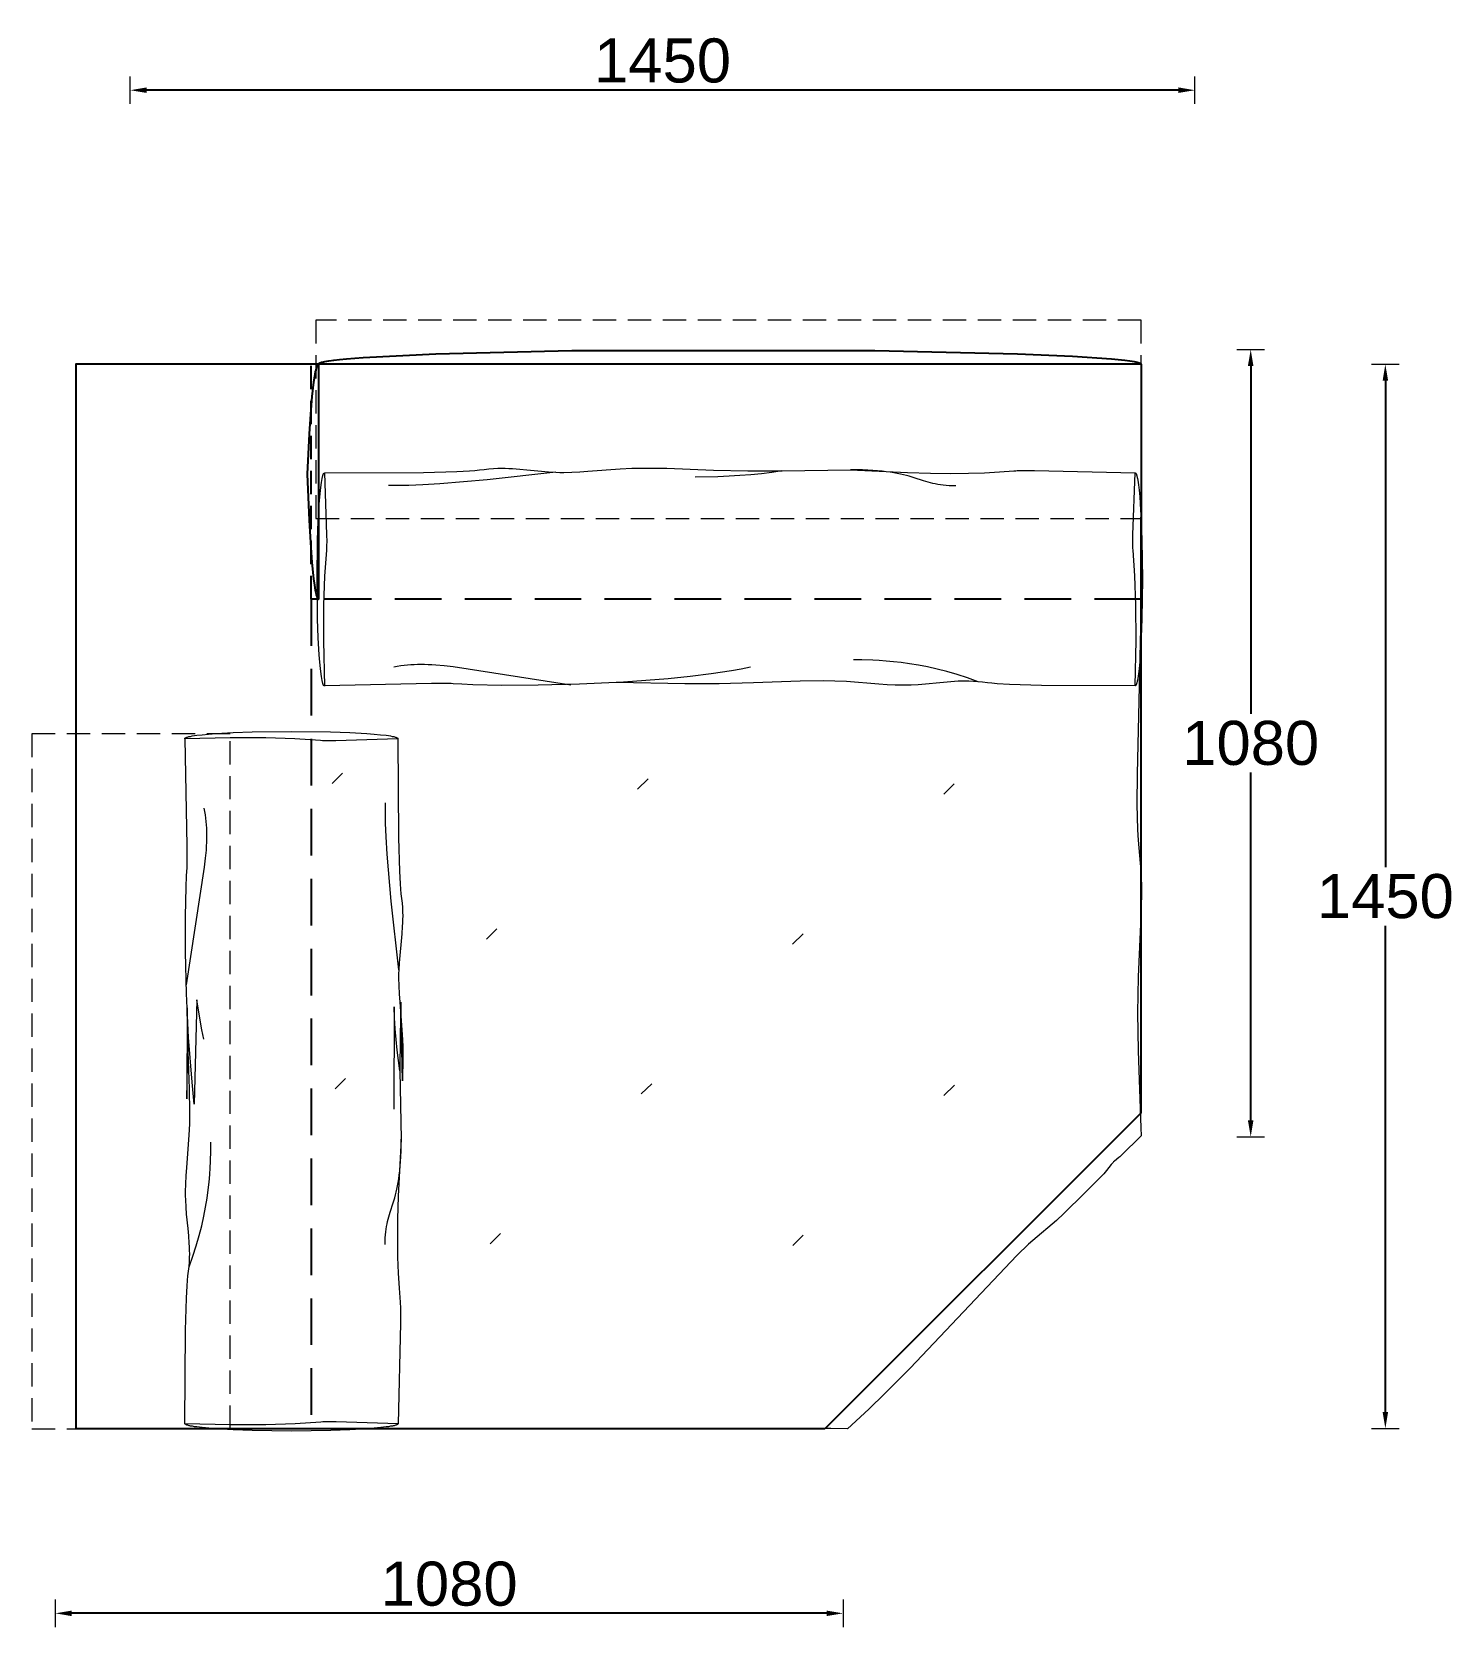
# Model space of a CAD drawing. Header units: millimetres. Extents: x 6668 to 47386, y -6732 to 35544.
# Drawn here: x 30027 to 31960, y -6250 to -4078 of the extents above; entities that cross this region are included whole.
import ezdxf

# ---------------------------------------------------------------- set-up
doc = ezdxf.new("R2010")
doc.units = ezdxf.units.MM
doc.linetypes.add('NASCOSTA', pattern=[9.525, 6.35, -3.175])
doc.layers.add('_ARREDO', color=7, linetype='Continuous')
for name, color, linetype, lineweight in [('_CUSCINO SEDUTA', 8, 'Continuous', 9), ('_QUOTE', 1, 'Continuous', 9), ('_RULLO', 8, 'Continuous', 9)]:
    doc.layers.add(name, color=color, linetype=linetype, lineweight=lineweight)
doc.styles.get("Standard").update_dxf_attribs({"font": 'arial.ttf'})
doc.dimstyles.new('1_1', dxfattribs={"dimscale": 15, "dimtxt": 4, "dimasz": 1.5, "dimexe": 1.25, "dimexo": 2, "dimtad": 1, "dimtih": 1, "dimtoh": 1, "dimdec": 0, "dimtxsty": 'Standard', "dimcen": 2.5, "dimclrd": 256, "dimclre": 256, "dimclrt": 256, "dimadec": 0, "dimazin": 0, "dimtfac": 1, "dimtdec": 0, "dimtmove": 0, "dimatfit": 3, "dimfxl": 1.25, "dimfxlon": 1, "dimlwe": 0, "dimarcsym": 0})

# ---------------------------------------------------------------- blocks, each defined once
blk = doc.blocks.new('*D46')
at = {"layer": '_QUOTE', "lineweight": 0, "transparency": 16777216}
for p, q in [((30160.4, -4175.8), (30160.4, -4138.3)), ((31609.9, -4175.8), (31609.9, -4138.3))]:
    blk.add_line(p, q, dxfattribs=at)
at = {"layer": '_QUOTE', "lineweight": -2, "transparency": 16777216}
blk.add_line((31587.4, -4157.1), (30182.9, -4157.1), dxfattribs=at)
at = {"layer": '_QUOTE', "transparency": 16777216}
for points in [[(30182.9, -4153.3), (30182.9, -4160.8), (30160.4, -4157.1)], [(31587.4, -4153.3), (31587.4, -4160.8), (31609.9, -4157.1)]]:
    blk.add_solid(points, dxfattribs=at)
at = {"layer": 'Defpoints', "color": 0, "transparency": 16777216}
for p in [(30160.4, -4157.1), (30160.4, -4420), (31609.9, -5096.4)]:
    blk.add_point(p, dxfattribs=at)
at = {"layer": '_QUOTE', "transparency": 16777216, "insert": (30885.1, -4117), "char_height": 60, "attachment_point": 5}
blk.add_mtext('1450', dxfattribs=at)
blk = doc.blocks.new('*D47')
at = {"layer": '_QUOTE', "lineweight": 0, "transparency": 16777216}
for p, q in [((31850.4, -4530.4), (31887.9, -4530.4)), ((31850.4, -5980), (31887.9, -5980))]:
    blk.add_line(p, q, dxfattribs=at)
at = {"layer": '_QUOTE', "lineweight": -2, "transparency": 16777216}
for p, q in [((31869.1, -4552.9), (31869.1, -5215.2)), ((31869.1, -5957.5), (31869.1, -5295.2))]:
    blk.add_line(p, q, dxfattribs=at)
at = {"layer": '_QUOTE', "transparency": 16777216}
for points in [[(31865.4, -4552.9), (31872.9, -4552.9), (31869.1, -4530.4)], [(31865.4, -5957.5), (31872.9, -5957.5), (31869.1, -5980)]]:
    blk.add_solid(points, dxfattribs=at)
at = {"layer": 'Defpoints', "color": 0, "transparency": 16777216}
for p in [(31606.2, -4530.4), (31869.1, -4530.4), (30929.7, -5980)]:
    blk.add_point(p, dxfattribs=at)
at = {"layer": '_QUOTE', "transparency": 16777216, "insert": (31869.1, -5255.2), "char_height": 60, "attachment_point": 5}
blk.add_mtext('1450', dxfattribs=at)
blk = doc.blocks.new('*D48')
at = {"layer": '_QUOTE', "lineweight": 0, "transparency": 16777216}
for p, q in [((31667, -4510.2), (31704.5, -4510.2)), ((31667, -5582.7), (31704.5, -5582.7))]:
    blk.add_line(p, q, dxfattribs=at)
at = {"layer": '_QUOTE', "lineweight": -2, "transparency": 16777216}
for p, q in [((31685.8, -4532.7), (31685.8, -5006.5)), ((31685.8, -5560.2), (31685.8, -5086.5))]:
    blk.add_line(p, q, dxfattribs=at)
at = {"layer": '_QUOTE', "transparency": 16777216}
for points in [[(31682, -4532.7), (31689.5, -4532.7), (31685.8, -4510.2)], [(31682, -5560.2), (31689.5, -5560.2), (31685.8, -5582.7)]]:
    blk.add_solid(points, dxfattribs=at)
at = {"layer": 'Defpoints', "color": 0, "transparency": 16777216}
for p in [(30801.5, -4510.2), (31399.8, -5582.7), (31685.8, -5582.7)]:
    blk.add_point(p, dxfattribs=at)
at = {"layer": '_QUOTE', "transparency": 16777216, "insert": (31685.8, -5046.5), "char_height": 60, "attachment_point": 5}
blk.add_mtext('1080', dxfattribs=at)
blk = doc.blocks.new('*D49')
at = {"layer": '_QUOTE', "lineweight": 0, "transparency": 16777216}
for p, q in [((30058.3, -6213), (30058.3, -6250.5)), ((31130.8, -6213), (31130.8, -6250.5))]:
    blk.add_line(p, q, dxfattribs=at)
at = {"layer": '_QUOTE', "lineweight": -2, "transparency": 16777216}
blk.add_line((31108.3, -6231.7), (30080.8, -6231.7), dxfattribs=at)
at = {"layer": '_QUOTE', "transparency": 16777216}
for points in [[(30080.8, -6228), (30080.8, -6235.5), (30058.3, -6231.7)], [(31108.3, -6228), (31108.3, -6235.5), (31130.8, -6231.7)]]:
    blk.add_solid(points, dxfattribs=at)
at = {"layer": 'Defpoints', "color": 0, "transparency": 16777216}
for p in [(31130.8, -5347.5), (30058.3, -5945.8), (30058.3, -6231.7)]:
    blk.add_point(p, dxfattribs=at)
at = {"layer": '_QUOTE', "transparency": 16777216, "insert": (30594.6, -6191.7), "char_height": 60, "attachment_point": 5}
blk.add_mtext('1080', dxfattribs=at)

msp = doc.modelspace()

# ---------------------------------------------------------------- linework, layer by layer
at = {"layer": '_ARREDO'}
for points in [[(30416.4, -4530.2), (30416.4, -4530.2), (30416.4, -4530.1), (30416.4, -4530), (30416.4, -4529.9), (30416.5, -4529.8), (30416.6, -4529.7), (30416.7, -4529.6), (30416.8, -4529.5), (30416.9, -4529.3), (30417, -4529.2), (30417.2, -4529.1), (30417.4, -4529), (30417.6, -4528.9), (30417.8, -4528.8), (30418, -4528.7), (30418.3, -4528.5), (30418.6, -4528.4), (30418.9, -4528.3), (30419.2, -4528.2), (30419.8, -4528), (30420.6, -4527.7), (30421.4, -4527.5), (30422.3, -4527.3), (30423.3, -4527), (30425.5, -4526.6), (30428, -4526.1), (30430.8, -4525.6), (30437.4, -4524.7), (30445.4, -4523.8), (30454.7, -4522.8), (30477.4, -4521), (30576.4, -4516.1), (30761.6, -4511.6), (31174, -4511.7), (31368.5, -4516.2), (31443, -4519.4), (31496.3, -4523), (31514.4, -4524.9), (31521.4, -4525.8), (31524.3, -4526.3), (31527, -4526.8), (31529.3, -4527.2), (31530.3, -4527.5), (31531.3, -4527.7), (31532.1, -4527.9), (31532.9, -4528.2), (31533.6, -4528.4), (31533.9, -4528.5), (31534.2, -4528.6), (31534.5, -4528.7), (31534.8, -4528.8), (31535, -4529), (31535.3, -4529.1), (31535.5, -4529.2), (31535.7, -4529.3), (31535.8, -4529.4), (31536, -4529.5), (31536.1, -4529.6), (31536.2, -4529.7), (31536.3, -4529.9), (31536.4, -4530), (31536.5, -4530.1), (31536.5, -4530.2), (31536.6, -4530.3), (31536.6, -4530.4)], [(30416.4, -4530.2), (30086.5, -4530.2), (30086.5, -5980.2)], [(30416.4, -4530.2), (30416.4, -4530.2), (30416.3, -4530.2), (30416.2, -4530.2), (30416.2, -4530.3), (30416.1, -4530.3), (30416.1, -4530.3), (30416, -4530.3), (30416, -4530.3), (30415.9, -4530.4), (30415.8, -4530.4), (30415.8, -4530.5), (30415.7, -4530.5), (30415.7, -4530.6), (30415.6, -4530.6), (30415.6, -4530.7), (30415.5, -4530.8), (30415.4, -4530.8), (30415.4, -4530.9), (30415.3, -4531), (30415.3, -4531.1), (30415.2, -4531.2), (30415.1, -4531.3), (30415.1, -4531.4), (30415, -4531.5), (30415, -4531.6), (30414.8, -4531.9), (30414.7, -4532.1), (30414.6, -4532.4), (30414.5, -4532.7), (30414.3, -4533.1), (30414.2, -4533.4), (30413.9, -4534.2), (30413.7, -4535.1), (30413.4, -4536), (30412.9, -4538.2), (30412.3, -4540.8), (30411.8, -4543.7), (30411.2, -4547), (30410.1, -4554.7), (30407.8, -4574.2), (30405.7, -4598.2), (30403.9, -4625), (30401.4, -4680.3)], [(30416.5, -4529.7), (30416.5, -4850.2)], [(31536.5, -4530.2), (30416.5, -4530.2)], [(31536.5, -4530.2), (31536.5, -4850.2)], [(30401.4, -4680.3), (30403.9, -4742.9), (30405.7, -4773.3), (30407.8, -4800.5), (30410.1, -4822.6), (30411.2, -4831.3), (30412.3, -4838.3), (30412.9, -4841.2), (30413.4, -4843.7), (30413.7, -4844.8), (30413.9, -4845.8), (30414.2, -4846.7), (30414.5, -4847.4), (30414.6, -4847.8), (30414.7, -4848.1), (30414.8, -4848.4), (30415, -4848.7), (30415.1, -4849), (30415.1, -4849.1), (30415.2, -4849.2), (30415.3, -4849.3), (30415.3, -4849.4), (30415.4, -4849.5), (30415.4, -4849.6), (30415.5, -4849.7), (30415.6, -4849.7), (30415.6, -4849.8), (30415.7, -4849.9), (30415.7, -4850), (30415.8, -4850), (30415.8, -4850.1), (30415.9, -4850.1), (30416, -4850.1), (30416, -4850.2), (30416.1, -4850.2), (30416.1, -4850.2), (30416.2, -4850.3), (30416.2, -4850.3), (30416.3, -4850.3), (30416.4, -4850.3), (30416.4, -4850.3), (30416.4, -4850.3), (30416.4, -4850.3), (30416.4, -4850.3), (30416.4, -4850.3), (30416.4, -4850.3), (30416.5, -4850.3), (30416.5, -4850.3), (30416.5, -4850.3), (30416.5, -4850.3), (30416.5, -4850.3), (30416.5, -4850.3), (30416.5, -4850.2), (30416.5, -4850.2), (30416.6, -4850.2), (30416.6, -4850.2)], [(31536.5, -5550.2), (31536.5, -4738.7)], [(31536.5, -5550.2), (31106.2, -5980.2)], [(31106.2, -5980.2), (30086.5, -5980.2)]]:
    msp.add_lwpolyline(points, dxfattribs=at)
at = {"layer": '_ARREDO', "linetype": 'NASCOSTA', "ltscale": 5}
msp.add_lwpolyline([(30406.5, -4850.2), (30406.5, -4530.2)], dxfattribs=at)
at = {"layer": '_ARREDO', "linetype": 'NASCOSTA', "ltscale": 10}
for points in [[(30416.4, -4850.2), (30406.5, -4850.2), (30406.5, -5980.2)], [(31536.5, -4850.2), (30416.5, -4850.2)]]:
    msp.add_lwpolyline(points, dxfattribs=at)
at = {"layer": '_CUSCINO SEDUTA', "lineweight": 9}
for points in [[(31536.5, -4850.2), (31531.1, -5088.2), (31531, -5129.5), (31531.7, -5164.6), (31532.4, -5178.7), (31536, -5220.2), (31536.6, -5229.9), (31537, -5240.6), (31537.1, -5252.8), (31536.1, -5283.2), (31532.6, -5364.8), (31531.8, -5413.7), (31532.5, -5465.5), (31536.3, -5570.6), (31536.5, -5581.3)], [(31536.5, -5581.3), (31509.5, -5608.1), (31507.8, -5609.7), (31506.4, -5610.9), (31500.3, -5615.9), (31499.2, -5616.9), (31498.6, -5617.5), (31498.1, -5618), (31497.5, -5618.5), (31497, -5619.1), (31496.5, -5619.7), (31495.9, -5620.4), (31489.5, -5628.7), (31487.7, -5630.8), (31485.7, -5633.2), (31483.3, -5635.7), (31459.5, -5659.6), (31431.5, -5687.3), (31421.2, -5696.7), (31389, -5723.9), (31383.5, -5728.7), (31378.1, -5733.7), (31372.7, -5738.9), (31367.3, -5744.3), (31222, -5897.6), (31187.9, -5932.5), (31165.9, -5953.7), (31137, -5980.2)], [(31137, -5980.2), (31114, -5980.1), (31108.4, -5980), (31107.6, -5980), (31107.3, -5980), (31107, -5979.9), (31106.9, -5979.9), (31106.8, -5979.9), (31106.8, -5979.9), (31106.8, -5979.9), (31106.7, -5979.9), (31106.7, -5979.9), (31106.7, -5979.9), (31106.7, -5979.9), (31106.7, -5979.9), (31106.7, -5979.9), (31106.6, -5979.9), (31106.6, -5979.9), (31106.6, -5979.9), (31106.6, -5979.9), (31106.6, -5979.9), (31106.6, -5979.9), (31106.6, -5979.9), (31106.6, -5979.9), (31106.6, -5979.9), (31106.6, -5979.9), (31106.6, -5979.8), (31106.6, -5979.8)]]:
    msp.add_lwpolyline(points, dxfattribs=at)
at = {"layer": '_RULLO', "linetype": 'NASCOSTA', "ltscale": 5}
for points in [[(30413.2, -4470.4), (30413.2, -4740.4), (31536.5, -4740.4), (31536.5, -4470.4)], [(30296.5, -5033.9), (30026.5, -5033.9), (30026.5, -5980.2), (30296.5, -5980.2)]]:
    msp.add_lwpolyline(points, close=True, dxfattribs=at)
at = {"layer": '_RULLO', "lineweight": 9}
for points in [[(30424.8, -4968.7), (30424.8, -4968.7), (30424.7, -4968.7), (30424.7, -4968.6), (30424.6, -4968.6), (30424.5, -4968.6), (30424.5, -4968.6), (30424.4, -4968.6), (30424.4, -4968.5), (30424.3, -4968.5), (30424.3, -4968.4), (30424.2, -4968.4), (30424.1, -4968.3), (30424.1, -4968.3), (30424, -4968.2), (30424, -4968.2), (30423.9, -4968.1), (30423.9, -4968), (30423.8, -4967.9), (30423.7, -4967.8), (30423.7, -4967.7), (30423.6, -4967.6), (30423.6, -4967.5), (30423.5, -4967.4), (30423.5, -4967.3), (30423.3, -4967.1), (30423.2, -4966.8), (30423.1, -4966.5), (30423, -4966.2), (30422.9, -4965.9), (30422.8, -4965.6), (30422.5, -4964.8), (30422.3, -4964), (30422.1, -4963.1), (30421.8, -4962.1), (30421.6, -4961), (30421.1, -4958.5), (30420.7, -4955.6), (30420.2, -4952.5), (30419.3, -4945), (30418.5, -4936.2), (30417.7, -4926.2), (30416.4, -4903), (30415.5, -4877), (30414.8, -4823.6), (30415.5, -4770.1), (30416.4, -4744.2), (30417.7, -4721), (30418.5, -4710.9), (30419.3, -4702.1), (30420.2, -4694.7), (30420.7, -4691.5), (30421.1, -4688.6), (30421.6, -4686.2), (30421.8, -4685.1), (30422.1, -4684.1), (30422.3, -4683.1), (30422.5, -4682.3), (30422.8, -4681.5), (30422.9, -4681.2), (30423, -4680.9), (30423.1, -4680.6), (30423.2, -4680.3), (30423.3, -4680), (30423.5, -4679.8), (30423.5, -4679.7), (30423.6, -4679.6), (30423.6, -4679.5), (30423.7, -4679.4), (30423.7, -4679.3), (30423.8, -4679.2), (30423.9, -4679.1), (30423.9, -4679), (30424, -4679), (30424, -4678.9), (30424.1, -4678.8), (30424.1, -4678.8), (30424.2, -4678.7), (30424.3, -4678.7), (30424.3, -4678.6), (30424.4, -4678.6), (30424.4, -4678.6), (30424.5, -4678.5), (30424.5, -4678.5), (30424.6, -4678.5), (30424.7, -4678.5), (30424.7, -4678.5), (30424.8, -4678.5), (30424.8, -4678.4)], [(30424.8, -4678.4), (30559.8, -4678), (30605.2, -4676.5), (30622.4, -4675.5), (30629.7, -4674.9), (30636, -4674.3)], [(30424.8, -4678.4), (30427.8, -4762.9), (30427.9, -4771.6), (30427.8, -4777.3), (30427.8, -4779.3), (30427.7, -4781), (30427.5, -4783.8)], [(30739.7, -4677.4), (30646.4, -4688), (30582.1, -4693.4), (30558.7, -4694.7), (30539.8, -4695.4), (30512.1, -4695.6)], [(30636, -4674.3), (30642.4, -4673.5), (30648.7, -4672.9), (30654.9, -4672.4), (30661, -4672.1)], [(30661, -4672.1), (30666, -4672), (30670.9, -4672.1), (30675.8, -4672.3), (30680.8, -4672.5), (30690.6, -4673.2), (30700.4, -4674.2), (30720.1, -4676.1), (30729.9, -4676.9), (30739.7, -4677.4)], [(30739.7, -4677.4), (30745.2, -4677.6), (30750.7, -4677.6), (30761.6, -4677.3), (30772.6, -4676.8), (30783.5, -4676), (30827.6, -4672.6)], [(30827.6, -4672.6), (30843.4, -4672), (30859.2, -4671.7), (30890.9, -4672.1), (30954.3, -4674.4)], [(31047.7, -4675.7), (31033.8, -4677.7), (31019.6, -4679.5), (31005.2, -4680.9), (30990.5, -4682.1), (30975.6, -4683), (30960.4, -4683.7), (30929.3, -4684.2)], [(30954.3, -4674.4), (31001.1, -4675.5), (31047.8, -4675.7), (31141, -4674)], [(31141, -4674), (31218.6, -4678), (31249.9, -4678.9), (31277.3, -4679.2), (31301.5, -4678.9), (31323.4, -4678.2), (31343.6, -4677), (31363.1, -4675.6)], [(31284.4, -4696.1), (31279.7, -4696), (31275.3, -4695.8), (31271.1, -4695.5), (31267.2, -4695.1), (31263.4, -4694.6), (31259.8, -4694), (31256.4, -4693.4), (31253.1, -4692.6), (31249.9, -4691.8), (31246.7, -4690.9), (31240.5, -4689.1), (31227.7, -4685), (31220.7, -4683), (31217, -4681.9), (31213, -4681), (31208.9, -4680), (31204.5, -4679.1), (31199.8, -4678.2), (31194.8, -4677.4), (31189.5, -4676.7), (31183.9, -4676), (31177.8, -4675.4), (31171.4, -4674.9), (31164.5, -4674.5), (31157.2, -4674.2), (31141, -4674)], [(31363.1, -4675.6), (31366, -4675.4), (31367.9, -4675.3), (31370.5, -4675.2), (31391.5, -4675.2), (31528.4, -4678.2)], [(31525.7, -4783.5), (31525.5, -4780.8), (31525.4, -4779.1), (31525.4, -4777.1), (31525.3, -4771.3), (31525.4, -4762.6), (31528.4, -4678.2)], [(31528.4, -4678.2), (31528.5, -4678.2), (31528.5, -4678.2), (31528.6, -4678.2), (31528.6, -4678.3), (31528.7, -4678.3), (31528.7, -4678.3), (31528.8, -4678.3), (31528.8, -4678.4), (31528.9, -4678.4), (31529, -4678.4), (31529, -4678.5), (31529.1, -4678.5), (31529.1, -4678.6), (31529.2, -4678.7), (31529.2, -4678.7), (31529.3, -4678.8), (31529.4, -4678.9), (31529.4, -4679), (31529.5, -4679), (31529.5, -4679.1), (31529.6, -4679.2), (31529.6, -4679.3), (31529.7, -4679.4), (31529.8, -4679.6), (31529.9, -4679.8), (31530, -4680.1), (31530.1, -4680.3), (31530.2, -4680.6), (31530.3, -4681), (31530.5, -4681.3), (31530.7, -4682.1), (31530.9, -4682.9), (31531.2, -4683.8), (31531.4, -4684.8), (31531.6, -4685.9), (31532.1, -4688.4), (31532.5, -4691.2), (31533, -4694.4), (31533.9, -4701.9), (31534.7, -4710.7), (31535.5, -4720.7), (31536.8, -4743.9), (31537.7, -4769.9), (31538.4, -4823.3), (31537.7, -4876.7), (31536.8, -4902.7), (31535.5, -4925.9), (31534.7, -4936), (31533.9, -4944.8), (31533, -4952.2), (31532.5, -4955.4), (31532.1, -4958.2), (31531.6, -4960.7), (31531.4, -4961.8), (31531.2, -4962.8), (31530.9, -4963.8), (31530.7, -4964.6), (31530.5, -4965.3), (31530.3, -4965.7), (31530.2, -4966), (31530.1, -4966.3), (31530, -4966.6), (31529.9, -4966.9), (31529.8, -4967.1), (31529.7, -4967.2), (31529.6, -4967.3), (31529.6, -4967.4), (31529.5, -4967.5), (31529.5, -4967.6), (31529.4, -4967.7), (31529.4, -4967.8), (31529.3, -4967.8), (31529.2, -4967.9), (31529.2, -4968), (31529.1, -4968.1), (31529.1, -4968.1), (31529, -4968.2), (31529, -4968.2), (31528.9, -4968.3), (31528.8, -4968.3), (31528.8, -4968.3), (31528.7, -4968.4), (31528.7, -4968.4), (31528.6, -4968.4), (31528.6, -4968.4), (31528.5, -4968.4), (31528.5, -4968.4), (31528.4, -4968.4)], [(30427.5, -4783.8), (30425, -4818.9), (30423.6, -4858.5), (30423.5, -4907), (30424.8, -4968.7)], [(31528.4, -4968.4), (31529.7, -4906.7), (31529.6, -4858.3), (31528.2, -4818.7), (31525.7, -4783.5)], [(30519.4, -4942.5), (30524, -4941.6), (30528.6, -4940.9), (30533.2, -4940.3), (30537.7, -4939.8), (30542.2, -4939.4), (30546.8, -4939.2), (30551.5, -4939), (30556.2, -4938.9), (30561, -4939), (30566, -4939.1), (30571.1, -4939.4), (30576.4, -4939.7), (30587.7, -4940.7), (30600, -4942.2), (30760.2, -4966.8)], [(31004.9, -4942.9), (30992.1, -4945.5), (30979, -4947.8), (30951.4, -4952.1), (30922.5, -4955.7), (30892.8, -4958.8), (30831.9, -4963.5), (30771.9, -4966.3), (30715.8, -4967.7), (30666.4, -4967.8), (30626.9, -4967), (30611.7, -4966.3), (30600.1, -4965.6)], [(31314.8, -4962.9), (31300.3, -4957.6), (31286.1, -4953), (31272.2, -4949), (31258.8, -4945.6), (31245.8, -4942.7), (31233.4, -4940.3), (31221.4, -4938.3), (31210.1, -4936.8), (31199.3, -4935.5), (31189.3, -4934.6), (31179.9, -4933.9), (31171.3, -4933.5), (31156.5, -4933.1), (31145.2, -4933)], [(30600.1, -4965.6), (30597.3, -4965.3), (30595.3, -4965.3), (30592.6, -4965.2), (30570.5, -4965.2), (30424.8, -4968.2)], [(31008.9, -4964.4), (30962.2, -4965.5), (30915.4, -4965.7), (30822.2, -4964)], [(31135.6, -4962.6), (31119.8, -4962), (31104, -4961.7), (31072.4, -4962.1), (31008.9, -4964.4)], [(31223.5, -4967.4), (31218.1, -4967.6), (31212.6, -4967.6), (31201.6, -4967.3), (31190.7, -4966.8), (31179.7, -4966), (31135.6, -4962.6)], [(31302.2, -4962.1), (31297.3, -4962), (31292.3, -4962.1), (31287.4, -4962.2), (31282.5, -4962.5), (31272.6, -4963.2), (31262.8, -4964.1), (31243.2, -4966.1), (31233.3, -4966.9), (31223.5, -4967.4)], [(31327.3, -4964.3), (31320.8, -4963.5), (31314.5, -4962.9), (31308.3, -4962.4), (31302.2, -4962.1)], [(31528.4, -4968.4), (31400.9, -4967.9), (31357.4, -4966.5), (31340.7, -4965.5), (31333.5, -4964.9), (31327.3, -4964.3)], [(30234.7, -5040.4), (30234.7, -5040.3), (30234.7, -5040.3), (30234.7, -5040.2), (30234.7, -5040.2), (30234.7, -5040.1), (30234.7, -5040.1), (30234.8, -5040), (30234.8, -5039.9), (30234.8, -5039.9), (30234.9, -5039.8), (30234.9, -5039.8), (30235, -5039.7), (30235, -5039.7), (30235.1, -5039.6), (30235.2, -5039.5), (30235.2, -5039.5), (30235.3, -5039.4), (30235.4, -5039.4), (30235.5, -5039.3), (30235.6, -5039.3), (30235.7, -5039.2), (30235.8, -5039.1), (30235.9, -5039.1), (30236, -5039), (30236.2, -5038.9), (30236.5, -5038.8), (30236.8, -5038.7), (30237.1, -5038.6), (30237.4, -5038.4), (30237.7, -5038.3), (30238.5, -5038.1), (30239.3, -5037.9), (30240.3, -5037.6), (30241.3, -5037.4), (30242.4, -5037.2), (30244.8, -5036.7), (30247.7, -5036.2), (30250.9, -5035.8), (30258.3, -5034.9), (30267.1, -5034.1), (30277.2, -5033.3), (30300.4, -5032), (30326.4, -5031.1), (30379.8, -5030.4), (30433.2, -5031.1), (30459.2, -5032), (30482.4, -5033.3), (30492.4, -5034.1), (30501.2, -5034.9), (30508.7, -5035.8), (30511.9, -5036.2), (30514.7, -5036.7), (30517.2, -5037.2), (30518.3, -5037.4), (30519.3, -5037.6), (30520.2, -5037.9), (30521, -5038.1), (30521.8, -5038.3), (30522.1, -5038.4), (30522.5, -5038.6), (30522.8, -5038.7), (30523, -5038.8), (30523.3, -5038.9), (30523.5, -5039), (30523.6, -5039.1), (30523.8, -5039.1), (30523.9, -5039.2), (30523.9, -5039.3), (30524, -5039.3), (30524.1, -5039.4), (30524.2, -5039.4), (30524.3, -5039.5), (30524.4, -5039.5), (30524.4, -5039.6), (30524.5, -5039.7), (30524.5, -5039.7), (30524.6, -5039.8), (30524.6, -5039.8), (30524.7, -5039.9), (30524.7, -5039.9), (30524.8, -5040), (30524.8, -5040.1), (30524.8, -5040.1), (30524.8, -5040.2), (30524.9, -5040.2), (30524.9, -5040.3), (30524.9, -5040.3), (30524.9, -5040.4)], [(30419.6, -5043), (30384.4, -5040.6), (30344.8, -5039.2), (30296.4, -5039.1), (30234.7, -5040.4)], [(30237.8, -5215.7), (30238, -5212.8), (30238.1, -5210.8), (30238.1, -5208.1), (30238.1, -5186.1), (30235.1, -5040.4)], [(30524.9, -5040.4), (30440.4, -5043.4), (30431.7, -5043.5), (30426, -5043.4), (30424, -5043.3), (30422.3, -5043.2), (30419.6, -5043)], [(30524.9, -5040.4), (30525.4, -5175.4), (30526.8, -5220.8), (30527.8, -5238), (30528.4, -5245.2), (30529, -5251.5)], [(30435.2, -5101.3), (30449.4, -5087.2)], [(30865.4, -5095.1), (30851.2, -5109.1)], [(31282.3, -5102), (31268.1, -5116.1)], [(30525.9, -5355.3), (30515.4, -5261.9), (30510, -5197.7), (30508.6, -5174.2), (30508, -5155.4), (30507.7, -5127.7)], [(30260.8, -5134.9), (30261.7, -5139.6), (30262.4, -5144.2), (30263, -5148.7), (30263.5, -5153.3), (30263.9, -5157.8), (30264.2, -5162.4), (30264.3, -5167), (30264.4, -5171.7), (30264.3, -5176.6), (30264.2, -5181.5), (30263.9, -5186.7), (30263.6, -5192), (30262.6, -5203.2), (30261.2, -5215.6), (30236.5, -5375.8)], [(30260.4, -5449.8), (30257.9, -5437.1), (30255.5, -5423.9), (30251.2, -5396.3), (30247.6, -5538.1), (30244.5, -5508.3), (30239.8, -5447.5), (30237, -5387.5), (30235.7, -5331.3), (30235.6, -5282), (30236.4, -5242.4), (30237, -5227.3), (30237.8, -5215.7)], [(30529, -5251.5), (30529.8, -5258), (30530.4, -5264.3), (30530.9, -5270.5), (30531.2, -5276.6)], [(30531.2, -5276.6), (30531.3, -5281.5), (30531.2, -5286.5), (30531.1, -5291.4), (30530.8, -5296.3), (30530.1, -5306.2), (30529.2, -5316), (30527.2, -5335.6), (30526.4, -5345.5), (30525.9, -5355.3)], [(30645.2, -5313.3), (30659.4, -5299.2)], [(31076.3, -5306.1), (31062.1, -5320.2)], [(30525.9, -5355.3), (30525.8, -5360.8), (30525.7, -5366.2), (30526, -5377.2), (30526.5, -5388.1), (30527.3, -5399.1), (30530.7, -5443.2)], [(30238.9, -5453.9), (30237.8, -5407.1), (30237.6, -5531), (30239.4, -5437.8)], [(30527.6, -5492.6), (30525.6, -5478.7), (30523.9, -5464.6), (30522.4, -5450.1), (30521.2, -5435.5), (30520.3, -5420.6), (30519.6, -5405.4), (30519.1, -5544.9)], [(30528.9, -5399.2), (30527.8, -5446), (30527.6, -5492.7), (30529.4, -5586)], [(30530.7, -5443.2), (30531.3, -5459), (30531.6, -5474.8), (30531.2, -5506.4), (30528.9, -5399.2)], [(30240.7, -5580.5), (30241.4, -5564.8), (30241.6, -5549), (30241.2, -5517.3), (30238.9, -5453.9)], [(30439.2, -5517.4), (30453.4, -5503.3)], [(30856.1, -5524.3), (30870.4, -5510.3)], [(31282.4, -5512.4), (31268.2, -5526.5)], [(30235.9, -5668.4), (30235.8, -5663), (30235.8, -5657.5), (30236, -5646.6), (30236.5, -5635.6), (30237.3, -5624.6), (30240.7, -5580.5)], [(30240.4, -5759.7), (30245.7, -5745.2), (30250.3, -5731), (30254.3, -5717.2), (30257.7, -5703.7), (30260.6, -5690.8), (30263, -5678.3), (30265, -5666.4), (30266.6, -5655), (30267.8, -5644.3), (30268.7, -5634.2), (30269.4, -5624.8), (30269.8, -5616.2), (30270.2, -5601.4), (30270.3, -5590.1)], [(30507.3, -5729.4), (30507.3, -5724.7), (30507.5, -5720.2), (30507.8, -5716.1), (30508.2, -5712.1), (30508.7, -5708.4), (30509.3, -5704.8), (30510, -5701.3), (30510.7, -5698), (30511.5, -5694.8), (30512.4, -5691.6), (30514.2, -5685.4), (30518.3, -5672.6), (30520.4, -5665.6), (30521.4, -5661.9), (30522.4, -5658), (30523.3, -5653.8), (30524.2, -5649.4), (30525.1, -5644.7), (30525.9, -5639.8), (30526.6, -5634.4), (30527.3, -5628.8), (30527.9, -5622.8), (30528.4, -5616.3), (30528.8, -5609.4), (30529.1, -5602.1), (30529.4, -5586)], [(30529.4, -5586), (30525.3, -5663.5), (30524.4, -5694.8), (30524.1, -5722.2), (30524.4, -5746.4), (30525.1, -5768.3), (30526.3, -5788.6), (30527.8, -5808)], [(30241.2, -5747.1), (30241.3, -5742.2), (30241.2, -5737.3), (30241.1, -5732.3), (30240.8, -5727.4), (30240.1, -5717.6), (30239.2, -5707.7), (30237.2, -5688.1), (30236.4, -5678.3), (30235.9, -5668.4)], [(30650.2, -5728.5), (30664.4, -5714.4)], [(31062.3, -5730.6), (31076.5, -5716.5)], [(30239, -5772.2), (30239.8, -5765.8), (30240.4, -5759.5), (30240.9, -5753.3), (30241.2, -5747.1)], [(30234.9, -5973.4), (30235.4, -5845.9), (30236.8, -5802.3), (30237.8, -5785.6), (30238.4, -5778.5), (30239, -5772.2)], [(30527.8, -5808), (30528, -5810.9), (30528.1, -5812.8), (30528.1, -5815.4), (30528.1, -5836.4), (30525.1, -5973.4)], [(30234.9, -5973.3), (30296.6, -5974.7), (30345.1, -5974.5), (30384.7, -5973.1), (30419.8, -5970.7)], [(30525.1, -5973.3), (30525.1, -5973.4), (30525.1, -5973.4), (30525.1, -5973.5), (30525.1, -5973.6), (30525.1, -5973.6), (30525, -5973.7), (30525, -5973.7), (30525, -5973.8), (30524.9, -5973.8), (30524.9, -5973.9), (30524.8, -5973.9), (30524.8, -5974), (30524.7, -5974.1), (30524.7, -5974.1), (30524.6, -5974.2), (30524.5, -5974.2), (30524.4, -5974.3), (30524.4, -5974.3), (30524.3, -5974.4), (30524.2, -5974.5), (30524.1, -5974.5), (30524, -5974.6), (30523.9, -5974.6), (30523.8, -5974.7), (30523.5, -5974.8), (30523.3, -5974.9), (30523, -5975), (30522.7, -5975.2), (30522.4, -5975.3), (30522, -5975.4), (30521.3, -5975.6), (30520.4, -5975.9), (30519.5, -5976.1), (30518.5, -5976.3), (30517.4, -5976.6), (30514.9, -5977), (30512.1, -5977.5), (30508.9, -5977.9), (30501.5, -5978.8), (30492.7, -5979.6), (30482.6, -5980.4), (30459.4, -5981.7), (30433.4, -5982.6), (30380, -5983.4), (30326.6, -5982.6), (30300.6, -5981.7), (30277.4, -5980.4), (30267.3, -5979.6), (30258.5, -5978.8), (30251.1, -5977.9), (30247.9, -5977.5), (30245.1, -5977), (30242.6, -5976.6), (30241.5, -5976.3), (30240.5, -5976.1), (30239.6, -5975.9), (30238.7, -5975.6), (30238, -5975.4), (30237.6, -5975.3), (30237.3, -5975.2), (30237, -5975), (30236.7, -5974.9), (30236.5, -5974.8), (30236.2, -5974.7), (30236.1, -5974.6), (30236, -5974.6), (30235.9, -5974.5), (30235.8, -5974.5), (30235.7, -5974.4), (30235.6, -5974.3), (30235.6, -5974.3), (30235.5, -5974.2), (30235.4, -5974.2), (30235.3, -5974.1), (30235.3, -5974.1), (30235.2, -5974), (30235.2, -5973.9), (30235.1, -5973.9), (30235.1, -5973.8), (30235, -5973.8), (30235, -5973.7), (30235, -5973.7), (30234.9, -5973.6), (30234.9, -5973.6), (30234.9, -5973.5), (30234.9, -5973.4), (30234.9, -5973.4), (30234.9, -5973.3)], [(30419.8, -5970.7), (30422.5, -5970.5), (30424.2, -5970.4), (30426.3, -5970.3), (30432, -5970.2), (30440.7, -5970.3), (30525.1, -5973.3)]]:
    msp.add_lwpolyline(points, dxfattribs=at)

# ---------------------------------------------------------------- dimensions: what is measured, and where the dimension line sits
at = {"layer": '_QUOTE'}
for base, p1, p2, angle, text, picture, middle in [((30160.4, -4157.1), (31609.9, -5096.4), (30160.4, -4420), 180, '1450', '*D46', (30885.1, -4117)), ((31685.8, -5582.7), (30801.5, -4510.2), (31399.8, -5582.7), 90, '1080', '*D48', (31685.8, -5046.5)), ((31869.1, -4530.4), (30929.7, -5980), (31606.2, -4530.4), 90, '1450', '*D47', (31869.1, -5255.2))]:
    dim = msp.add_linear_dim(base=base, p1=p1, p2=p2, angle=angle, text=text, dimstyle='1_1', dxfattribs=at)
    dim.commit()
    dim.dimension.update_dxf_attribs({"geometry": picture, "text_midpoint": middle})
dim = msp.add_linear_dim(base=(30058.3, -6231.7), p1=(31130.8, -5347.5), p2=(30058.3, -5945.8), text='1080', dimstyle='1_1', dxfattribs=at)
dim.commit()
dim.dimension.update_dxf_attribs({"geometry": '*D49', "text_midpoint": (30594.6, -6191.7)})

doc.saveas('drawing.dxf')
